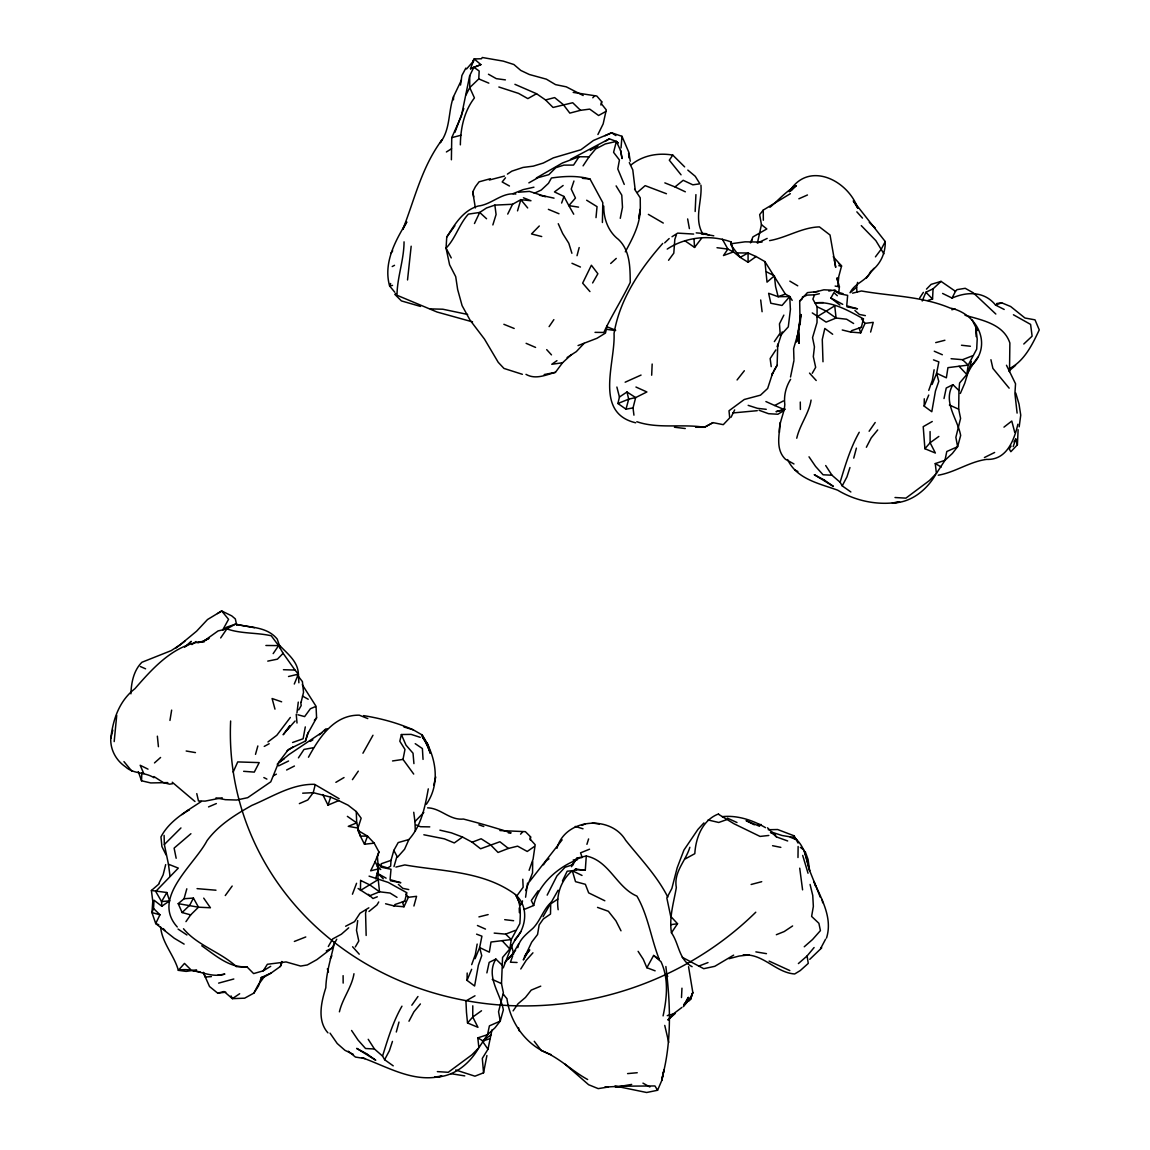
<?xml version="1.0" encoding="UTF-8"?>
<svg xmlns="http://www.w3.org/2000/svg" width="1150" height="1150" viewBox="0 0 1150 1150"><rect width="100%" height="100%" fill="white"/><g stroke="black" fill="none" stroke-linecap="round" stroke-linejoin="round"><path stroke-width="1.5" d="M472.779 1005.819L472.765 1017.031L477.954 1027.324L467.518 1022.954L466.469 1012.273L465.937 1000.917L474.993 995.785M437.359 1071.613L448.241 1072.303L471.946 1054.78L478.889 1047.722L487.514 1034.669L494.96 1027.841L500.236 1021.114L498.554 1011.727L503.369 992.809L501.501 983.624L502.564 957.461L509.824 948.951L511.261 939.55L519.843 923.637C520.548 913.862 521.166 903.152 515.502 894.599C483.647 870.924 441.859 871.47 404.814 864.929L395.902 867.071M422.107 736.776L422.107 734.922L413.267 729.833L403.952 726.958M812.259 373.276L815.666 367.339L813.323 356.615L814.444 346.883L812.547 337.626L817.018 322.532L817.104 306.762L812.878 299.115L814.545 294.817L819.361 293.724M532.694 861.566L532.536 872.893L525.636 890.531M451.389 159.778L451.749 137.641L461.38 116.107L469.703 75.699L473.886 67.275L480.872 64.616L474.202 58.923L472.866 60.979L473.512 61.64M797.985 857.526L798.129 846.486M933.484 359.878L938.846 361.876L936.632 373.261L938.774 381.326L935.453 391L931.802 411.729L924.183 406.137L924.284 398.791M936.402 473.412L935.266 463.579L944.969 460.316L946.795 451.504L957.605 446.703L960.667 435.448C957.418 418.413 942.554 402.083 952.919 384.689L958.956 390.526L958.683 409.199L960.581 418.384L955.866 437.331L957.605 446.703L952.372 453.445L944.969 460.316L936.402 473.412L929.502 480.499L905.913 498.137L895.016 497.519M476.589 934.159L481.922 936.186L479.651 947.571L481.735 955.65L478.357 965.31L474.605 986.01L467.029 980.375L467.188 973.029M478.889 1047.722L477.811 1037.875L487.514 1034.669L489.411 1025.858L500.236 1021.114L503.355 1009.872C500.236 992.809 485.415 976.422 495.88 959.071L501.889 964.936M661.883 1080.238L663.952 1070.003L661.883 1080.238L657.57 1090.272L646.645 1092.5L615.02 1085.988M114.181 741.592L116.725 715.357M167.799 782.604L150.736 782.934L141.536 780.778L141.824 772.829M453.445 99.806L453.574 96.542L461.495 79.968M651.676 375.216L652.165 364.033M1009.513 371.781L1009.872 343.016C1003.591 323.941 981.884 320.117 965.023 315.258M530.394 840.118L530.553 836.812L525.378 831.651L499.876 830.544M683.991 1004.137L690.604 999.408L690.733 996.676M466.037 94.947L469.746 87.601L478.774 78.919L479.176 71.013L473.886 67.275L470.494 68.784L474.202 58.923L481.462 58.765L482.296 57.5L503.269 61.123L513.878 64.515L520.792 70.438L529.316 74.491L546.365 79.163L555.536 84.626L566.26 86.825L583.165 95.507M681.49 997.539L681.964 988.181M927.863 300.495L932.549 299.029L933.067 288.822L941.045 281.391L955.477 291.324L957.016 289.642L965.209 288.305L973.245 292.79L995.828 314.036M695.592 427.268L704.404 427.283L713.014 422.639L723.278 424.666L729.718 417.881L728.999 410.766L744.251 399.496L760.495 395.154L767.654 388.47L772.915 372.255L771.822 375.087L777.113 365.298L777.774 344.152L777.342 346.797L782.216 331.919M818.326 291.439L807.444 292.618L799.681 301.012L800.084 324.458L800.975 314.597M158.757 924.744L155.71 923.551L159.951 914.782L151.958 912.583L153.539 908.443L154.028 900.22L161.805 906.243L169.567 900.867L166.851 892.515L151.397 890.503L152.792 901.241L151.958 912.583L155.71 923.551L174.297 938.271L184.129 944.107M377.832 879.376L378.465 868.911L377.444 857.038L378.911 851.891L374.21 843.166L367.526 836.136L357.981 830.458L357.722 825.456M665.864 966.518C670.464 1003.418 671.931 1042.231 661.926 1078.413M428.289 788.857C425.026 806.768 421.446 825.527 408.897 839.529L398.188 842.576L393.832 850.396L391.014 860.358L390.641 866.18L387.723 867.934M454.882 225.731L446.746 237.087L446.056 248.141L449.592 264.773L455.716 276.676L457.643 289.484L462.099 305.656L470.019 320.074L484.495 339.121L498.223 362.308L503.959 368.431L522.359 374.296M460.359 144.857C460.561 128.311 464.126 111.263 474.433 97.923L469.746 87.601L469.703 75.699M779.441 432.357C778.737 422.567 784.214 414.144 784.818 404.527C783.696 395.729 785.91 386.788 790.611 379.313M602.399 222.496L602.801 202.659L590.051 179.069C577.516 175.418 564.219 176.166 551.425 178.006L548.492 183.281L541.262 190.037L534.261 193.272M780.189 422.438C779.427 434.858 775.273 449.42 785.464 459.267L793.974 463.967M958.956 390.526L959.589 383.036L966.805 374.497L968.199 365.096L976.695 349.126L977.198 339.106L975.818 327.247L976.149 336.591M573.189 92.403L596.793 96.025L601.694 101.689L601.493 103.917L606.28 109.882L603.161 123.898L597.914 134.521M596.002 217.623L597.037 206.655L586.658 200.229M837.904 285.847L838.652 277.869M404.052 241.845C403.981 260.058 397.138 277.308 397.009 295.262L437.043 312.024L472.564 321.885M695.161 211.485L695.923 194.623M380.923 867.172L381.283 863.736L391.014 860.358M530.553 836.812L530.121 839.198L535.181 844.718L533.082 859.165L529.115 870.306M667.23 249.09C685.558 236.857 710.456 234.356 731.069 241.946L730.782 244.72L740.169 257.341L748.089 262.272L756.082 256.551L764.937 261.611L785.335 294.055L789.748 296.556L792.178 300.38M527.562 883.071L525.593 897.201M857.584 282.382L856.592 287.342L850.109 292.718C854.694 283.015 866.467 281.089 870.723 271.443C880.311 264.572 885.557 253.302 885.256 241.572L853.286 200.891L857.785 208.251C847.924 179.946 808.091 160.238 789.274 191.806M411.168 246.215L407.531 279.953M296.959 712.928L298.281 702.104M357.693 920.546L356.5 930.278L358.786 941.002L355.336 946.924M838.652 292.963L839.414 286.824L836.956 277.883L837.488 280.859M455.759 1070.003L474.95 1076.184L483.546 1072.806L482.31 1058.388L487.988 1049.231L491.956 1029.94M585.293 870.176L575.23 869.285L585.293 870.176L586.284 856.003L577.012 858.116L571.809 865.102M718.506 814.286L733.959 823.731L760.064 836.424L768.818 835.461M1019.188 426.808L1020.74 415.136L1019.015 404.081L1015.766 393.056M800.558 315.689L796.591 341.981L797.942 333.572L793.615 348.666L793.946 359.418M790.524 376.999L793.946 360.525M460.518 85.028L461.897 75.526L465.851 68.094M1011.109 446.085L1009.226 448.888L1010.85 451.706L1017.391 444.806L1018.124 429.741M334.679 941.864C331.301 957.231 326.298 971.822 325.824 987.721C321.296 1001.909 316.911 1020.539 327.923 1032.844M169.956 720.432L171.652 710.111M800.874 314.525L798.56 330.683L799.135 343.332L798.56 330.683L799.696 324.444M483.546 1072.806L486.91 1055.527M826.519 938.055C832.859 917.916 821.56 899.242 813.869 881.432L815.537 886.118M790.496 308.689L788.296 326.859L780.232 335.685M934.116 369.768L932.348 380.305L928.754 390.382M477.164 944.064L475.338 954.586L471.687 964.649M811.081 400.071C808.996 413.583 799.782 424.738 796.749 438.222M663.09 1015.896C666.914 998.042 668.883 978.822 661.006 961.702L653.617 955.449L646.875 967.725L655.126 970.83M305.296 726.901L303.126 738.774L292.589 742.483M353.97 973.734C351.799 987.232 342.527 998.358 339.408 1011.827M558.167 909.736C555.953 895.261 560.869 880.152 572.312 870.737L576.854 869.731L575.747 868.997M413.713 774.065L403.003 759.402L404.973 749.426L399.812 741.232L401.379 734.534L411.096 734.376L420.253 737.337M621.029 147.919L621.977 136.318L611.628 132.782L593.443 140.472L580.865 149.773L553.366 157.866L543.26 163.056L533.255 166.146L523.02 167.44L511.822 171.163L507.409 174.11M620.267 218.327L622.481 207.287L621.776 195.141L616.113 185.897M517.788 947.686C519.297 939.406 526.872 933.699 532.852 928.381C540.601 920.618 543.102 909.463 551.382 902.103M944.006 398.533L946.249 388.01L952.919 384.689M524.084 909.492L533.715 905.481C537.783 884.939 557.994 866.812 577.343 859.754M453.574 96.542C448.054 111.636 450.685 128.987 440.234 142.729L442.118 139.667C421.59 167.268 414.978 198.461 402.816 229.396L406.784 221.964C395.169 240.954 383.18 263.062 389.606 285.933L394.781 292.229M486.881 972.886L489.167 962.378L495.88 959.071M607.143 325.579L605.489 333.054L597.008 338.272L578.048 345.575M1017.391 444.806L1015.824 439.07L1013.941 441.873M430.086 753.092L427.254 744.237L426.535 742.9L430.359 752.373L422.107 734.922C435.735 755.435 441.226 782.834 426.363 804.267M1017.894 424.221C1014.084 440.306 1006.667 460.316 986.527 459.396C969.436 461.696 955.046 472.391 938.242 475.209M635.95 387.033L646.875 391.963L635.663 397.584L633.032 407.905L625.988 409.184L617.924 403.506L619.433 397.023L616.889 387.047M366.318 910.053L365.571 913.201L366.16 935.467M153.942 777.716C145.101 771.909 133.285 774.223 125.465 766.777C116.15 760.452 110.357 749.915 110.745 738.587C113.031 719.426 119.097 700.997 134.952 688.663C153.367 667.518 174.656 643.655 204.47 641.326M110.745 738.587L112.815 730.106M301.142 702.118L303.528 692.329L302.407 681.591L297.203 674.863M600.889 105.009L601.694 101.689M433.679 785.378L435.749 776.997M842.246 329.978L850.626 332.048L851.733 330.625L861.364 327.304L863.449 318.852C848.527 310.744 832.485 301.113 814.976 302.867L823.285 302.565M165.686 864.599L163.142 874.834L159.059 883.013M385.581 903.771L393.933 905.898L395.082 904.475L404.728 901.197L406.87 892.745L388.226 882.424L369.078 876.142M570.529 159.318L609.342 138.834L616.371 141.436L613.582 152.332L619.433 159.994L617.794 168.949L624.249 184.403M521.741 903.972L522.531 900.881M577.027 255.702L579.169 247.552M853.746 458.117L856.391 448.141M396.304 1032.01L398.993 1022.048M625.988 409.184L628.705 399.151L626.994 391.992L619.433 397.023M870.622 332.062L873.238 322.359L865.044 323.366L862.371 320.16M413.914 906.013L416.573 896.324L408.394 897.288L405.749 894.068M216.013 797.856L225.429 799.681L236.67 800.026L247.681 797.683L270.782 781.813L278.717 762.292L288.391 749.527L305.469 741.031L307.266 734.534L316.581 717.816L316.049 706.287L302.292 684.724M971.376 361.502L964.749 383.266L960.351 393.444M203.708 898.136L210.421 907.767L198.49 907.192L190.67 914.883L182.117 912.539L178.221 903.656L184.043 898.739L186.818 888.806M255.501 754.357L257.844 745.962M203.363 972.641L209.53 986.527L217.695 993.154L224.077 991.516L232.386 998.646L244.634 998.186L253.891 993.097L258.563 985.866L261.251 977.543L263.982 977.112L270.983 973.13L280.37 966.474L281.779 961.501M375.647 878.801L378.465 868.911L375.216 861.537L378.911 851.891M394.004 866.597L396.923 856.506M517.529 210.867L520.835 199.669L530.969 200.747L523.423 197.786M790.352 193.689L763.255 210.091L759.661 214.633L761.444 224.681L757.404 243.139L767.165 238.424M463.795 108.56L454.926 132.365M492.861 224.94L496.081 214.504L494.874 205.117L512.569 204.269L520.835 199.669L527.692 207.949M586.917 844.33L588.599 838.939M690.604 999.408L692.817 992.464L688.548 966.719M850.856 491.97L842.217 485.875L840.118 482.267C845.307 465.189 850.382 447.896 859.237 432.271M849.951 467.533L846.932 476.905L842.217 485.875M393.228 1065.849L384.618 1059.711L382.562 1056.088C387.852 1039.039 392.998 1021.761 401.954 1006.178M392.452 1041.397L389.376 1050.769L384.618 1059.711M374.21 843.166L364.493 844.229L360.353 836.079L357.981 828.057L361.158 818.196L356.27 811.541L348.076 805.187L338.718 800.63L328.009 805.115L330.639 797.122L313.231 792.666L302.68 793.184M305.469 741.031L308.401 732.234M573.951 181.01L571.234 189.089L575.46 198.059L568.848 205.634L573.735 214.202M511.448 946.666L503.24 967.883M683.79 1005.632L688.376 997.28L683.373 1006.638L691.207 997.223L692.817 992.464L689.109 1000.773M676.416 234.701L674.82 239.373L673.799 253.158L668.567 260.288M1013.179 446.588L1015.824 439.07M561.631 203.047L563.96 196.449L554.458 191.921L563.126 185.495M512.756 955.765L510.427 962.205L517.054 962.492M977.816 357.262L971.549 365.815C993.183 344.598 976.982 313.102 950.029 308.027C921.869 296.125 890.747 296.197 861.465 290.979L852.553 293.164M364.493 844.229L367.526 836.136L360.353 836.079L357.981 830.458M520.849 931.788L514.539 940.326C526.053 928.668 529.129 907.709 516.551 895.692M352.432 894.211L356.572 883.286M692.128 966.69C678.73 959.876 679.176 943.733 671.456 932.779C668.926 917.413 673.771 902.563 676.329 887.556C673.454 871.801 685.716 861.178 689.856 847.291M932.118 384.416L936.632 373.261L946.364 377.818L947.945 367.655L968.199 365.096L962.55 359.691L951.079 358.714M475.079 958.697L479.651 947.571L489.339 952.171L490.993 942.023L511.261 939.55L505.655 934.131L494.184 933.096M924.183 406.137L928.74 395.054M294.285 684.02L298.396 674.13C298.022 661.164 287.083 653.617 279.206 644.934M280.37 966.474L282.224 961.975M837.904 279.709L841.57 265.995L833.247 256.723M467.029 980.375L471.644 969.321M922.214 300.998L925.894 292.258L933.067 288.822M390.655 283.504L389.606 285.933L392.538 285.401M408.897 839.529L404.584 849.232L397.483 857.224L393.832 850.396M233.162 772.081L237.734 761.918L259.21 762.608L254.279 772.11L243.642 771.305M556.974 848.283C564.966 818.498 610.391 814.516 625.629 840.247C640.378 858.691 657.053 875.869 667.819 897.115M547.17 895.131L556.931 875.912L565.053 867.258L573.433 864.527M850.626 332.048L860.66 332.882L865.044 323.366M315.129 785.105L313.231 792.666L307.798 799.969L299.359 803.62M393.933 905.898L403.966 906.775L408.394 897.288M474.476 223.517L479.708 212.448L486.507 207.978L494.874 205.117M562.479 880.871L567.194 871.211L572.312 870.737L582.015 875.438M507.725 214.087L512.569 204.269M375.216 861.537L370.659 870.809L378.465 868.911M731.055 417.249L734.663 409.918M783.854 315.114L779.47 323.854L780.131 333.126L774.352 341.607M543.087 916.694L558.124 890.201M942.598 293.451L952.071 298.066L955.477 291.324M475.367 207.934L472.751 191.892L475.439 186.645L479.061 181.829L490.374 178.724M184.043 898.739L193.416 898.064L189.793 905.122L182.117 912.539M253.891 993.097L257.844 985.464L263.982 977.112M752.1 239.746L750.504 242.851L752.919 236.914L766.82 228.951L761.444 224.681M866.367 447.264L871.226 437.877L877.694 429.942M408.969 1021.229L413.885 1011.871L420.397 1003.95M885.256 241.572L881.331 249.047L875.438 256.853M825.585 939.176L820.611 948.52L821.718 947.844L809.773 959.33M308.473 757.232C319.269 737.581 333.931 714.797 359.26 715.171L367.784 718.577M201.739 945.789C215.28 955.219 229.382 968.128 246.919 966.819L253.618 973.59L263.206 970.844L267.361 964.289L286.048 961.932L300.668 966.072L307.323 964.951L316.839 959.661L331.89 948.189L336.734 939.234M362.94 753.221L372.974 735.253M330.251 958.755L331.847 955.837M625.312 251.836C632.414 238.654 640.119 224.653 640.176 209.343L638.926 218.213L640.334 208.38L640.234 197.814L634.584 189.232M839.874 305.066L830.889 297.994L833.908 292.618L837.329 295.723M298.713 709.924L301.199 705.539L300.739 702.377M592.624 282.943L597.871 273.743L591.387 265.233L582.648 283.144L589.936 291.568M967.797 372.959L972.9 363.989M222.884 629.654L228.562 619.318L221.706 610.966L207.518 619.534L196.592 631.192L180.291 644.676L171.292 650.584L141.91 662.271C133.644 670.508 131.287 682.582 130.913 693.838M328.311 946.508L332.666 938.946L341.392 934.202L348.709 927.806M510.758 947.428L515.919 938.486M515.588 950.331L508.473 958.769L512.613 954.313L518.521 944.179M166.851 892.515L161.575 901.557L161.805 906.243M378.724 901.959L376.984 904.935L368.978 911.476M773.763 370.861L777.113 365.298M289.757 725.664L283.159 734.764L290.102 726.297M520.777 968.976L526.183 960.365L532.939 952.818M571.478 866.697L577.012 858.116L581.957 857.627M615.423 141.68L618.24 143.017L616.371 141.436L605.288 143.951L595.614 148.997L589.073 156.831L579.068 156.759L573.548 165.083L563.874 165.126L555.824 167.656L548.852 174.656L538.128 177.646L528.856 182.879M298.439 757.85L304.017 749.426L313.591 747.673M775.876 349.902L770.155 358.556L771.219 366.649M919.698 297.922L923.378 292.373M583.079 165.859L589.073 156.831M671.456 932.779L677.523 923.723L670.709 916.349L666.827 897.977L671.859 888.476L677.192 867.761L683.948 850.051L697.949 829.394L703.915 822.926M273.168 653.617L278.602 645.61L271.228 635.763C256.579 632.457 241.241 633.923 226.866 628.892L218.112 630.904L203.564 641.283L209.027 638.322L202.069 641.714L197.627 642.606L204.355 641.7M684.638 166.879L672.779 155.092L669.314 160.195L681.059 174.814M549.096 326.629L553.869 319.628M543.461 864.843L546.264 860.732L548.981 858.849M220.671 637.934L226.866 628.892L235.347 624.177L254.481 627.727M290.332 717.456L276.834 735.253L267.964 741.951M352.432 779.643L358.297 771.147M935.568 474.777C926.569 490.116 910.857 502.938 892.371 502.924L899.587 501.975C878.586 505.784 855.859 501.213 837.631 490.159C819.202 483.474 796.907 479.277 787.606 459.569M869.113 431.25L875.193 422.51M185.955 921.639L190.67 914.883M478.026 1049.087C468.941 1064.383 453.143 1077.119 434.671 1077.033L441.873 1076.112C413.324 1082.998 387.679 1066.855 362.164 1057.698M513.116 1010.864L518.046 1003.777L525.464 997.438L531.228 990.107L540.744 986.154M411.829 1005.215L417.953 996.504M790.927 190.842L793.586 187.076L790.352 190.871M538.157 890.833L531.3 900.508L533.715 905.481M529.604 881.504L562.149 839.831M793.327 836.984L794.161 835.834L777.644 829.524L768.258 829.725M225.271 895.548L232.171 886.046M718.549 813.941C702.492 819.964 695.736 837.732 694.816 853.674L685.457 858.791M516.839 895.908L523.149 887.239L522.79 879.247M446.746 237.087C454.71 224.494 462.76 210.594 478.113 206.051C491.726 204.599 501.716 192.151 515.847 194.019M544.18 374.555L555.436 372.341L562.523 362.768L571.464 354.559M390.741 253.446L392.696 250.829M684.839 240.738L694.571 247.423L701.514 238.366M866.396 278.07L873.957 268.324M737.078 379.96L744.337 370.746M505.482 177.804L502.176 181.959L509.45 186.013M529.819 949.986L524.486 956.398L529.058 950.173L523.293 959.948L531.659 942.209L537.567 934.49L539.134 924.959L543.26 919.037L550.505 914.049L550.692 903.886L557.75 899.113M798.387 963.571L807.099 955.938L814.099 947.542M164.105 835.389L164.349 844.503L168.446 864.211L178.308 868.106L155.724 891.437L161.575 901.557L169.567 900.867M789.748 296.556L782.029 305.454L770.831 303.255L768.617 293.293L778.148 296.7L789.748 296.556L790.323 308.2M930.077 431.552L930.12 442.75L935.367 453.028L924.902 448.716L930.12 442.75L938.831 436.439M466.555 68.986L473.498 61.065M314.353 720.346L316.581 717.816M467.518 1022.954L472.765 1017.031L481.519 1010.764M287.27 729.776L295.09 721.021M681.921 1007.429L673.253 1013.998L667.877 1019.978L675.366 1013.351M164.349 844.503L180.952 827.943M520.562 834.181L522.603 831.982M662.731 243.441C640.148 268.999 619.634 299.23 614.043 333.5C615.538 362.854 593.616 412.807 635.663 422.783M584.099 343.361L576.322 351.613L567.108 357.521M592.782 97.793L594.536 95.939M504.663 962.622L512.613 954.313M265.894 645.481L278.602 645.61L283.116 653.301L277.423 659.166L267.749 661.121M415.337 831.277L414.934 821.589L423.804 812.432M926.469 289.124L931.126 284.366L941.045 281.391M539.293 225.989L531.501 233.953L541.722 236.555M186.3 646.271L191.288 641.341L184.661 647.206M664.714 242.837L669.171 238.539M791.703 190.095L796.361 185.682C785.953 191.245 778.866 199.827 769.954 207.287M1023.788 344.008L1032.111 336.174L1030.601 324.401L1013.423 314.769M277.222 764.189L288.765 754.702L320.002 733.743M610.693 263.479L616.256 258.405M686.349 1001.65L691.207 997.223M325.795 728.928L319.312 734.749L321.942 732.794M154.488 762.924L160.583 757.476M804.253 946.781L812.533 939.521L820.424 930.609L818.886 923.292L811.613 916.421L813.352 906.416L812.748 895.433L810.074 884.451M637.172 192.596L645.15 185.639L666.439 193.732M151.397 890.503L159.059 883.89M766.461 271.817L774.381 275.842L767.021 282.124L764.937 261.611M1009.024 370.933L1015.565 365.341M395.816 293.494L394.795 294.342L401.422 300.912L420.512 306.432M799.681 301.012L801.996 299.086M664.844 182.879L674.992 186.932L683.186 180.306L692.832 184.819L699.919 183.813L695.247 176.295L687.815 170.099M190.914 833.721L174.11 848.111L176.166 858.259M1003.964 427.139L1011.784 421.044L1014.76 432.414M166.089 854.924L161.92 846.587L160.957 836.941C169.452 820.496 186.544 811.368 201.307 801.464M175.835 648.068L184.92 641.154M324.559 730.825L327.175 728.87M191.906 644.575L196.003 641.527M483.704 1040.204L491.366 1034.54M534.391 846.486L527.246 851.46L517.615 846.156L508.401 848.427L499.905 841.757L480.571 848.772L472.147 842.202L462.516 837.042L454.293 842.936L444.346 838.839L423.847 834.771M279.191 762.234L284.381 758.583M556.945 360.654L551.77 364.291L562.523 362.768M222.827 629.841L226.694 627.181L235.347 624.177C249.838 627.742 266.786 626.276 277.251 639.127L280.298 648.097M187.436 810.894L189.276 809.643L181.887 814.617M239.66 993.729L232.386 998.646L231.049 995.914M590.266 150.463L597.899 145.949M286.896 751.051L293.149 746.853M792.609 925.951L784.199 931.557L776.336 934.72M672.017 236.728L677.695 233.119L693.651 234.068M446.387 151.972L451.533 148.752M605.087 141.45L609.342 138.834M759.057 410.262L768.545 413.698L777.903 414.244L784.372 410.262M368.834 907.81L359.993 913.287L354.516 921.667L345.632 926.239M733.628 955.133L714.783 966.316L703.742 968.688L682.209 957.26M536.36 177.963L562.508 162.955L579.068 156.759M217.508 613.554L221.706 610.966L231.754 615.883L235.333 618.916L236.67 625.011M310.256 741.434L312.872 739.852M1009.355 368.647C1024.377 361.071 1032.369 344.497 1039.255 329.892L1035.014 319.844L1024.966 318.018L1010.663 306.518L1001.65 302.795L996.676 303.514M263.206 970.844L270.724 966.302M817.003 316.796L834.742 305.842L836.079 318.033L826.102 322.115L812.288 312.915M335.872 782.345L344.022 777.544M631.293 164.752C643.008 155.293 658.116 152.591 672.779 155.092M932.247 421.504L923.22 426.664L924.902 448.716M605.834 111.464L598.604 115.503L589.72 109.121L580.52 110.314L572.714 102.738L553.049 107.453L545.546 99.949L536.547 93.725L527.85 98.612L518.549 93.394L498.856 86.998M264.241 746.408L269.172 743.734M392.222 266.541L394.522 265.305M273.614 775.617L276.374 774.137M765.9 401.551L774.669 405.49L783.294 400.991M582.173 825.398L585.034 823.917M286.623 769.997L294.429 766.029M984.4 457.542L994.635 452.467M278.588 765.886L288.549 761.012M326.269 950.863L331.89 948.189M641.053 375.073L625.154 382.202M605.087 135.743L611.628 132.782L615.854 135.571M261.251 977.543L270.983 973.13M798.876 198.778L807.458 194.982M208.538 806.912L216.358 803.562M315.431 706.603L310.385 708.745L304.621 716.594L297.908 714.768M802.269 297.174L807.242 295.09L814.545 294.817M617.924 403.506L628.705 399.151L635.663 397.584L626.994 391.992M589.562 849.203L580.549 852.84L582.029 856.894M470.494 68.784L480.872 64.616M513.015 193.674L523.164 189.621L533.945 187.191M377.286 896.799L372.945 898.509L368.273 894.283M962.55 359.691L972.296 355.882M294.357 941.447L305.771 936.962M508.401 848.427L498.036 852.452L490.504 844.776L481.146 838.767L472.147 842.202M505.655 934.131L515.401 930.364M698.812 966.086L707.997 962.564M952.071 298.066C967.208 291.453 984.414 291.18 995.569 305.081L1001.65 302.795M785.335 294.055L778.148 296.7L775.574 286.494L774.381 275.842M726.584 819.691L718.736 822.466L708.084 819.979M246.919 966.819L236.411 966.633C220.311 951.812 197.498 945.616 183.497 928.754M483.949 1040.649L490.044 1038.622M489.282 180.032L504.462 176.065M218.615 983.121L233.809 978.995M160.583 926.871C162.121 943.173 174.096 955.104 178.351 970.327L186.127 971.391L196.535 969.852M861.364 327.304L859.079 327.951L860.66 332.882M404.728 901.197L402.414 901.844L403.966 906.775M951.841 309.752L955.003 308.876M769.58 240.623C786.729 237.633 801.909 227.369 819.432 226.895L830.041 235.017L835.705 267.375L834.325 259.814M667.244 1015.637L673.253 1013.998M785.306 409.17L776.034 411.657L784.429 409.601M729.043 958.697L739.206 956.024L749.297 954.888L746.221 954.946M580.52 110.314L569.811 113.117L563.327 104.607L554.631 97.592L545.546 99.949M751.137 884.479L761.717 881.691M451.749 137.641L460.963 135.254M935.712 342.614L944.898 340.256M813.999 292.301L823.889 289.8L831.048 290.131M478.932 916.895L488.132 914.581M288.521 676.516L298.396 674.13L298.871 682.784M564.966 1064.081L588.613 1084.723L598.201 1088.619L608.379 1087.009L604.871 1087.167C621.575 1085.873 638.423 1086.161 654.954 1085.945L657.57 1090.272M631.681 1084.421L615.451 1087.224L620.957 1086.793M573.174 860.027L577.846 859.136M828.776 291.036L834.857 289.915L838.724 293.595L847.651 295.363L846.731 305.785L857.454 308.818L847.018 306.877M555.436 372.341C545.848 374.914 535.67 379.888 525.996 374.368M217.609 975.315L224.868 974.079C208.754 979.096 194.235 966.561 178.351 970.327L184.489 963.413L190.512 969.407M172.701 783.682L169.582 784.185L163.07 782.518M722.2 816.687C737.107 814.976 752.833 820.194 765.483 827.655M222.18 797.769L205.117 801.119L198.476 800.961L196.779 793.629M392.538 760.955L403.003 759.402M670.953 924.672L677.523 923.723M731.501 243.685L745.042 241.831L762.062 242.089M861.479 319.096L863.449 318.852M217.695 993.154L225.803 992.191M627.584 1073.597L637.229 1072.734M701.442 234.068L706.143 233.694L709.061 235.333M518.707 192.208L529.46 191.389L545.028 196.406M732.723 412.965L757.275 410.679M211.399 976.609L205.174 976.997L203.478 972.354M758.253 824.636L761.329 824.55M508.329 832.902L511.118 832.887C495.132 827.698 479.622 823.242 463.393 819.044C449.592 820.496 440.809 808.119 427.613 807.846M736.661 252.899L748.061 253.014L756.082 256.551M595.024 332.35L603.822 332.465C611.8 315.244 622.021 299.561 630.243 282.411C630.085 267.418 630.157 250.412 618.341 239.344C608.264 231.624 603.534 218.557 603.764 206.123M429.769 826.879L420.469 826.721L416.329 824.981M430.316 308.89L442.836 309.221L467.633 314.439M283.432 669.717L294.989 670.062L298.396 674.13M840.118 482.267L831.967 475.223L823.069 474.777L815.537 466.382L809.011 456.809M382.562 1056.088L374.454 1049.001L365.542 1048.513L358.053 1040.074L351.584 1030.472M215.984 890.215L197.067 888.634M696.21 232.861L706.143 233.694M582.346 178.308L590.051 179.069M838.853 265.722L841.57 265.995L839.098 263.939M743.13 955.003C763.111 953.264 775.646 972.67 794.679 973.964L800.256 970.571L808.263 963.384L807.099 955.938M961.486 345.244L970.399 346.251M766.245 409.328L757.447 408.322L748.176 405.346M504.706 919.669L513.604 920.719M674.446 427.225L685.256 428.533M717.011 247.71L727.878 249.09L733.456 251.908L740.169 257.341L748.061 253.014L748.089 262.272M178.221 903.656L198.49 907.192L193.416 898.064M505.396 79.882L496.283 78.646L488.448 74.233M592.279 823.012L599.337 823.989M606.913 329.374L615.451 330.567M193.2 970.902L200.057 971.865M464.772 1075.897L450.8 1073.654M578.551 207.129L568.848 205.634L563.96 196.449M365.096 1058.604L355.451 1057.066L348.306 1051.229M755.881 951.884L766.461 953.652M186.185 751.008L195.443 752.603M835.144 286.077L839.414 286.824M705.022 234.255L713.776 235.822M390.396 880.727L400.818 882.726L390.066 879.635L391.014 869.242L382.116 867.416L378.278 863.708M865.375 315.632L859.395 314.453L854.91 310.486M772.57 845.71L780.836 847.363M408.753 889.568L402.787 888.361L398.346 884.35M545.129 196.219L554.041 198.145M439.904 830.156L451.361 832.83L462.516 837.042M363.558 715.616C380.866 718.419 397.311 722.818 413.267 729.833M539.436 195.184L545.531 196.693M843.022 293.667L834.282 291.137M386.357 867.517L377.66 864.929M575.244 826.419L583.021 828.791M551.137 1054.622C527.275 1046.672 510.068 1023.327 506.92 998.43M636.827 421.719C658.289 429.079 682.008 423.717 704.404 427.283L713.014 422.639M281.635 701.816L272.104 698.524L274.979 709.148M478.889 824.823L483.776 826.505M597.526 907.393L608.379 911.289L615.926 920.848L621 930.81M805.288 851.805L808.062 859.409L809.643 870.694C806.466 858.791 804.727 845.423 794.032 837.488L782.115 835.518L771.506 832.068L776.509 836.927L787.678 840.966M514.927 84.324L536.547 93.725M770.471 832.629L775.402 834.555M607.962 327.175L615.624 330.194M790.251 837.229L796.806 839.802M789.834 970.586L769.091 961.084M759.575 826.275L746.091 820.64L754.371 824.809M503.872 324.3L514.179 328.469M586.284 856.003C609.558 860.89 616.501 887.469 636.928 896.109C648.169 915.587 651.015 938.472 659.194 959.229L653.617 955.449M548.378 209.343L558.972 213.742M478.774 78.919L488.836 83.145M774.669 405.49L783.495 409.242M526.125 343.332L535.569 347.415M330.639 797.122L338.718 800.63M934.274 351.224L942.353 354.746M140.372 666.526L145.59 668.826M571.967 263.278L580.434 267.03M477.437 925.506L485.487 929.085M949.383 405.001L958.683 409.199M727.404 818.153L736.992 822.523M492.243 979.369L501.501 983.624M674.992 186.932L685.342 191.806M604.828 900.766L588.671 892.874L585.364 884.307L575.518 881.662L572.312 870.737M817.104 306.762L826.347 311.204L836.079 318.033L846.616 319.226L853.616 323.495M353.424 1054.449L344.942 1050.309L337.209 1043.496L330.036 1033.146M830.889 297.994L842.734 304.333M148.019 769.149L140.185 765.268L143.779 773.533M377.085 873.137L386.098 878.169M263.853 777.558L266.901 779.096M995.569 305.081L1004.194 309.465M648.37 214.374L663.277 223.057M794.837 469.876L797.899 471.514M302.45 696.052L308.2 699.243M642.951 1083.128L649.851 1086.98M935.266 463.579L941.261 467.001M477.811 1037.875L483.762 1041.339M789.834 281.132L797.741 285.818M397.009 897.345L390.051 893.047L379.514 891.796L369.509 895.836L358.096 888.504M153.942 776.566L162.61 782.129M178.063 929.071L186.918 934.979M415.222 743.676L422.395 748.549L423.042 759.402M339.135 798.704L314.568 784.329C291.784 783.811 272.147 796.964 251.836 805.402C235.247 814.761 218.471 825.068 207.029 840.679C194.034 865.418 151.009 897.963 177.272 926.986M347.372 816.356L356.687 822.883L357.981 828.057L348.277 826.347L356.687 822.883L356.27 811.541M832.672 334.262L824.823 328.454L822.279 339.509L822.997 361.761M800.342 847.363L803.102 849.419M587.65 1079.519C571.593 1070.822 558.512 1056.879 541.334 1050.597L534.261 1041.296M194.968 801.507L172.241 782.23M486.565 218.759L479.708 212.448L468.366 214.13C459.08 224.279 455.688 238.165 446.056 248.141L451.26 257.916M377.358 866.396L380.751 869.529M869.271 222.367L875.208 227.916M861.278 225.63L875.854 240.638L883.876 253.819M153.539 908.443L159.951 914.782M379.342 874.877L383.309 878.859M925.894 292.258L932.549 299.029M767.51 827.799L776.509 836.927M959.042 366.275L966.805 374.497M502.104 940.7L509.824 948.951M163.314 928.611L165.341 930.796M546.696 349.629L551.482 354.876M856.836 211.83L862.486 218.097M809.514 373.103L816.212 380.506M352.576 946.752L359.246 954.184M1009.154 388.168L992.896 368.402L990.926 359.72M123.956 761.616L131.862 771.19M423.085 738.056L428.03 744.496L430.143 752.891M503.283 994.074L506.216 997.898M283.116 653.301L294.989 670.062M422.956 738.012L427.254 744.237M482.425 1041.152L487.988 1049.231M825.686 465.549L831.967 475.223M638.106 951.337L643.296 959.344L646.875 967.725M368.216 1039.298L374.454 1049.001M722.358 239.186L727.878 249.09L723.465 255.544L733.456 251.908L731.069 241.946M798.042 843.051L794.161 835.834L794.434 838.796M972.239 320.117L977.457 330.539M322.719 794.535L328.009 805.115M515.502 894.599L520.648 905.064L519.053 901.758M621.977 136.318L628.82 152.274L630.272 161.216M1006.48 365.254L1015.536 383.769L1014.918 393.573L1017.103 413.094M666.296 973.446L667.733 976.436M629.309 162.596L632.788 169.898L635.116 189.189M616.371 141.436L620.626 150.708L622.064 158.571L620.569 150.276M558.253 223.718L562.681 233.536L568.804 243.254L571.895 253.273M401.379 734.534L405.979 745.128L413.022 753.207L413.928 763.614M703.139 234.471C693.436 218.917 702.305 201.653 700.939 185.193M802.7 855.442L808.033 873.238M820.338 897.273L809.054 869.098L804.181 850.224M327.348 968.861L328.469 972.052M138.302 771.607L141.536 780.778M511.491 945.314L513.691 953.896M518.463 1027.654L519.34 1031.061M668.739 1042.418L664.758 1025.412M472.751 191.892L473.728 196.923M687.643 218.931L689.396 228.606M799.724 868.178L802.585 889.856M822.149 899.516L822.681 902.736M168.446 864.211L170.028 876.228M413.741 812.274L414.934 821.589M633.032 407.905L633.938 415.164M760.696 299.978L762.091 311.722M157.363 736.173L158.427 746.695M856.592 287.342L857.009 291.985M296.24 714.308L297.016 723.019M628.604 153.123L628.949 157.852M693.967 238.611L694.571 247.423M519.239 907.982L519.383 912.654M800.285 402.04L800.371 409.457M763.255 210.091L763.341 220.239M343.103 975.66L343.16 983.092M755.78 912.209A307.841 282.728 -14 0 1 415.078 986.844A307.841 282.728 -14 0 1 230.632 721.007M360.597 880.426L360.453 890.459L378.221 879.592L379.514 891.796L369.826 884.911L360.597 880.426M824.234 479.996L814.243 474.677L833.391 486.407L824.234 479.996M366.606 1053.759L356.658 1048.383L375.748 1060.214L366.606 1053.759"/></g></svg>
